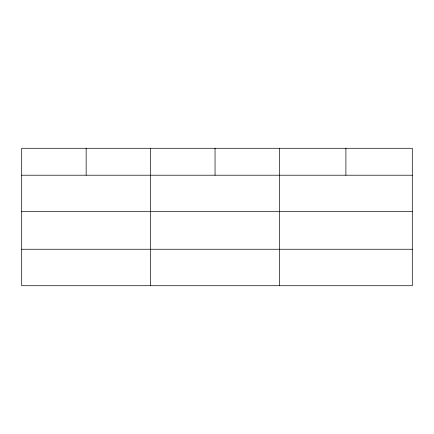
<?xml version="1.0" encoding="UTF-8"?>
<svg xmlns="http://www.w3.org/2000/svg" width="434" height="434" viewBox="0 0 434 434"><rect width="100%" height="100%" fill="white"/><g stroke="black" fill="none" stroke-linecap="round" stroke-linejoin="round"><path stroke-width="0.65" d="M412.3 211.678L412.3 148.282L21.7 148.282L21.7 285.718L412.3 285.718L412.3 211.678L21.7 211.678M21.7 175.211L412.3 175.211M21.7 249.252L412.3 249.252M345.898 148.282L345.898 175.211M279.496 148.282L279.496 285.718M215.047 148.282L215.047 175.211M150.598 148.282L150.598 285.718M86.149 148.282L86.149 175.211"/></g></svg>
